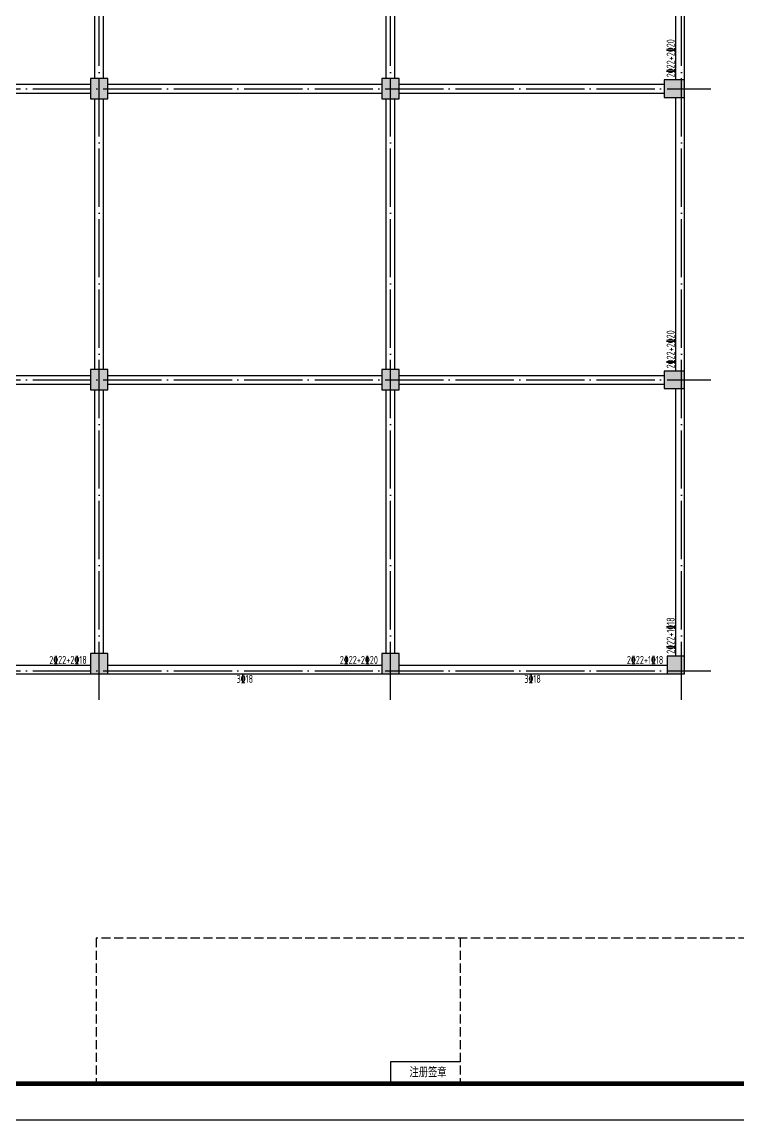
# Model space of a CAD drawing. Extents: x -2331248 to -1198620, y -977263 to -545844.
# Drawn here: x -1895923 to -1871331, y -855128 to -817405 of the extents above; entities that cross this region are included whole.
import ezdxf
from ezdxf.enums import TextEntityAlignment as Align

# ---------------------------------------------------------------- set-up
doc = ezdxf.new("R2010")
doc.units = 0
doc.header["$LTSCALE"] = 1000
doc.header["$MEASUREMENT"] = 0
doc.linetypes.add('DASH', pattern=[0.35, 0.25, -0.1])
doc.linetypes.add('DOTE', pattern=[2.42, 2, -0.2, 0.02, -0.2])
doc.layers.get('0').update_dxf_attribs({"linetype": 'CONTINUOUS'})
for name, color, linetype in [('DOTE', 1, 'DOTE'), ('PUB_TITLE', 4, 'CONTINUOUS'), ('t图框', 222, 'CONTINUOUS'), ('柱涂实', 54, 'CONTINUOUS'), ('梁', 4, 'CONTINUOUS')]:
    doc.layers.add(name, color=color, linetype=linetype)
for name, color, linetype, lineweight in [('S_BeamDimLocal', 7, 'CONTINUOUS', 25), ('S_BeamDimLocalVer', 7, 'CONTINUOUS', 25), ('S_Cl', 2, 'CONTINUOUS', 9)]:
    doc.layers.add(name, color=color, linetype=linetype, lineweight=lineweight)
doc.styles.add('TSSD_REIN', font='Tssdeng.shx', dxfattribs={"width": 0.7, "bigfont": 'hztxt.shx'})
doc.styles.add('房间名称', font='SIMPLEX', dxfattribs={"width": 0.7, "bigfont": '0HZTXT'})

# ---------------------------------------------------------------- blocks, each defined once
blk = doc.blocks.new('ASDDA')
at = {"layer": 't图框', "linetype": 'DASH'}
for p, q in [((-295866, 3065618), (-315866, 3065618)), ((-315866, 3065618), (-315866, 3061618)), ((-305866, 3065618), (-305866, 3061618))]:
    blk.add_line(p, q, dxfattribs=at)
at = {"layer": 't图框', "linetype": 'DASH', "ltscale": 0.01}
for p, q in [((-307773, 3062218), (-307773, 3061618)), ((-305866, 3062218), (-307773, 3062218))]:
    blk.add_line(p, q, dxfattribs=at)
at = {"layer": 't图框'}
blk.add_line((-315866, 3061618), (-273366, 3061618), dxfattribs=at)
at = {"style": '房间名称', "width": 0.7}
blk.add_text('注册签章', height=280, dxfattribs=at).set_placement((-307254, 3061794))

msp = doc.modelspace()

# ---------------------------------------------------------------- hatches: boundary and pattern name
at = {"layer": '柱涂实'}
for points in [[(-1892968.5, -820047.1), (-1892968.5, -819347.1), (-1893568.5, -819347.1), (-1893568.5, -820047.1)], [(-1882968.5, -820047.1), (-1882968.5, -819347.1), (-1883568.5, -819347.1), (-1883568.5, -820047.1)], [(-1873168.5, -819997.1), (-1873168.5, -819397.1), (-1873868.5, -819397.1), (-1873868.5, -819997.1)], [(-1892968.5, -830047.1), (-1892968.5, -829347.1), (-1893568.5, -829347.1), (-1893568.5, -830047.1)], [(-1882968.5, -830047.1), (-1882968.5, -829347.1), (-1883568.5, -829347.1), (-1883568.5, -830047.1)], [(-1873168.5, -829997.1), (-1873168.5, -829397.1), (-1873868.5, -829397.1), (-1873868.5, -829997.1)], [(-1892968.5, -839797.1), (-1892968.5, -839097.1), (-1893568.5, -839097.1), (-1893568.5, -839797.1)], [(-1882968.5, -839797.1), (-1882968.5, -839097.1), (-1883568.5, -839097.1), (-1883568.5, -839797.1)], [(-1873168.5, -839797.1), (-1873168.5, -839197.1), (-1873768.5, -839197.1), (-1873768.5, -839797.1)]]:
    msp.add_hatch(color=256, dxfattribs=at).paths.add_polyline_path(points)

# ---------------------------------------------------------------- linework, layer by layer
at = {"layer": 'DOTE'}
for p, q in [((-1893268.5, -840697.1), (-1893268.5, -788697.1)), ((-1883268.5, -840697.1), (-1883268.5, -788697.1)), ((-1873268.5, -840697.1), (-1873268.5, -788697.1)), ((-1934268.5, -819697.1), (-1872268.5, -819697.1)), ((-1934268.5, -829697.1), (-1872268.5, -829697.1)), ((-1934268.5, -839697.1), (-1872268.5, -839697.1))]:
    msp.add_line(p, q, dxfattribs=at)
at = {"layer": 'PUB_TITLE'}
msp.add_lwpolyline([(-1944128, -855128), (-1944128, -780878), (-1839003, -780878), (-1839003, -855128)], close=True, dxfattribs=at)
at = {"layer": 'PUB_TITLE', "const_width": 150}
msp.add_lwpolyline([(-1941003, -782128), (-1840253, -782128), (-1840253, -853878), (-1941003, -853878)], close=True, dxfattribs=at)
at = {"layer": 'S_Cl', "ltscale": 1}
for points in [[(-1892968.5, -820047.1), (-1892968.5, -819347.1), (-1893568.5, -819347.1), (-1893568.5, -820047.1)], [(-1882968.5, -820047.1), (-1882968.5, -819347.1), (-1883568.5, -819347.1), (-1883568.5, -820047.1)], [(-1873168.5, -819997.1), (-1873168.5, -819397.1), (-1873868.5, -819397.1), (-1873868.5, -819997.1)], [(-1892968.5, -830047.1), (-1892968.5, -829347.1), (-1893568.5, -829347.1), (-1893568.5, -830047.1)], [(-1882968.5, -830047.1), (-1882968.5, -829347.1), (-1883568.5, -829347.1), (-1883568.5, -830047.1)], [(-1873168.5, -829997.1), (-1873168.5, -829397.1), (-1873868.5, -829397.1), (-1873868.5, -829997.1)], [(-1892968.5, -839797.1), (-1892968.5, -839097.1), (-1893568.5, -839097.1), (-1893568.5, -839797.1)], [(-1882968.5, -839797.1), (-1882968.5, -839097.1), (-1883568.5, -839097.1), (-1883568.5, -839797.1)], [(-1873168.5, -839797.1), (-1873168.5, -839197.1), (-1873768.5, -839197.1), (-1873768.5, -839797.1)]]:
    msp.add_lwpolyline(points, close=True, dxfattribs=at)
at = {"layer": '柱涂实', "linetype": 'Continuous'}
for points in [[(-1892968.5, -820047.1), (-1892968.5, -819347.1), (-1893568.5, -819347.1), (-1893568.5, -820047.1)], [(-1882968.5, -820047.1), (-1882968.5, -819347.1), (-1883568.5, -819347.1), (-1883568.5, -820047.1)], [(-1873168.5, -819997.1), (-1873168.5, -819397.1), (-1873868.5, -819397.1), (-1873868.5, -819997.1)], [(-1892968.5, -830047.1), (-1892968.5, -829347.1), (-1893568.5, -829347.1), (-1893568.5, -830047.1)], [(-1882968.5, -830047.1), (-1882968.5, -829347.1), (-1883568.5, -829347.1), (-1883568.5, -830047.1)], [(-1873168.5, -829997.1), (-1873168.5, -829397.1), (-1873868.5, -829397.1), (-1873868.5, -829997.1)], [(-1892968.5, -839797.1), (-1892968.5, -839097.1), (-1893568.5, -839097.1), (-1893568.5, -839797.1)], [(-1882968.5, -839797.1), (-1882968.5, -839097.1), (-1883568.5, -839097.1), (-1883568.5, -839797.1)], [(-1873168.5, -839797.1), (-1873168.5, -839197.1), (-1873768.5, -839197.1), (-1873768.5, -839797.1)]]:
    msp.add_lwpolyline(points, close=True, dxfattribs=at)
at = {"layer": '梁', "ltscale": 1}
for p, q in [((-1893418.5, -819347.1), (-1893418.5, -810047.1)), ((-1893118.5, -819347.1), (-1893118.5, -810047.1)), ((-1883418.5, -819347.1), (-1883418.5, -810047.1)), ((-1883118.5, -819347.1), (-1883118.5, -810047.1)), ((-1873468.5, -819397.1), (-1873468.5, -809997.1)), ((-1873168.5, -819397.1), (-1873168.5, -809997.1)), ((-1902968.5, -819547.1), (-1893568.5, -819547.1)), ((-1892968.5, -819547.1), (-1883568.5, -819547.1)), ((-1882968.5, -819547.1), (-1873868.5, -819547.1)), ((-1902968.5, -819847.1), (-1893568.5, -819847.1)), ((-1893418.5, -829347.1), (-1893418.5, -820047.1)), ((-1893118.5, -829347.1), (-1893118.5, -820047.1)), ((-1892968.5, -819847.1), (-1883568.5, -819847.1)), ((-1883418.5, -829347.1), (-1883418.5, -820047.1)), ((-1883118.5, -829347.1), (-1883118.5, -820047.1)), ((-1882968.5, -819847.1), (-1873868.5, -819847.1)), ((-1873468.5, -829397.1), (-1873468.5, -819997.1)), ((-1873168.5, -829397.1), (-1873168.5, -819997.1)), ((-1902968.5, -829547.1), (-1893568.5, -829547.1)), ((-1902968.5, -829847.1), (-1893568.5, -829847.1)), ((-1892968.5, -829547.1), (-1883568.5, -829547.1)), ((-1892968.5, -829847.1), (-1883568.5, -829847.1)), ((-1882968.5, -829547.1), (-1873868.5, -829547.1)), ((-1882968.5, -829847.1), (-1873868.5, -829847.1)), ((-1893418.5, -839097.1), (-1893418.5, -830047.1)), ((-1893118.5, -839097.1), (-1893118.5, -830047.1)), ((-1883418.5, -839097.1), (-1883418.5, -830047.1)), ((-1883118.5, -839097.1), (-1883118.5, -830047.1)), ((-1873468.5, -839197.1), (-1873468.5, -829997.1)), ((-1873168.5, -839197.1), (-1873168.5, -829997.1)), ((-1902968.5, -839497.1), (-1893568.5, -839497.1)), ((-1892968.5, -839497.1), (-1883568.5, -839497.1)), ((-1882968.5, -839497.1), (-1873768.5, -839497.1)), ((-1902968.5, -839797.1), (-1893568.5, -839797.1)), ((-1892968.5, -839797.1), (-1883568.5, -839797.1)), ((-1882968.5, -839797.1), (-1873768.5, -839797.1))]:
    msp.add_line(p, q, dxfattribs=at)

# ---------------------------------------------------------------- block references
at = {"lineweight": -3, "xscale": 1.250016957928892, "yscale": 1.250016958278138, "zscale": 1.250016957604765}
msp.add_blockref('ASDDA', (-1498541.4, -4680952.9), dxfattribs=at)

# ---------------------------------------------------------------- texts
at = {"layer": 'S_BeamDimLocal', "style": 'TSSD_REIN', "width": 0.7}
for s, p in [('2%%13222+2%%13218', (-1893697.3, -839458.3)), ('2%%13222+2%%13220', (-1883697.3, -839458.3)), ('2%%13222+1%%13218', (-1873897.3, -839458.3))]:
    msp.add_text(s, height=275, dxfattribs=at).set_placement(p, align=Align.RIGHT)
for p in [(-1888269.5, -839835.8), (-1878387.5, -839835.8)]:
    msp.add_text('3%%13218', height=275, dxfattribs=at).set_placement(p, align=Align.TOP_CENTER)
at = {"layer": 'S_BeamDimLocalVer', "style": 'TSSD_REIN', "width": 0.7}
for s, p in [('2%%13222+2%%13220', (-1873507.3, -819307.7)), ('2%%13222+2%%13220', (-1873507.3, -829307.7)), ('2%%13222+1%%13218', (-1873507.3, -839107.7))]:
    msp.add_text(s, height=275, rotation=90, dxfattribs=at).set_placement(p)

doc.saveas('drawing.dxf')
